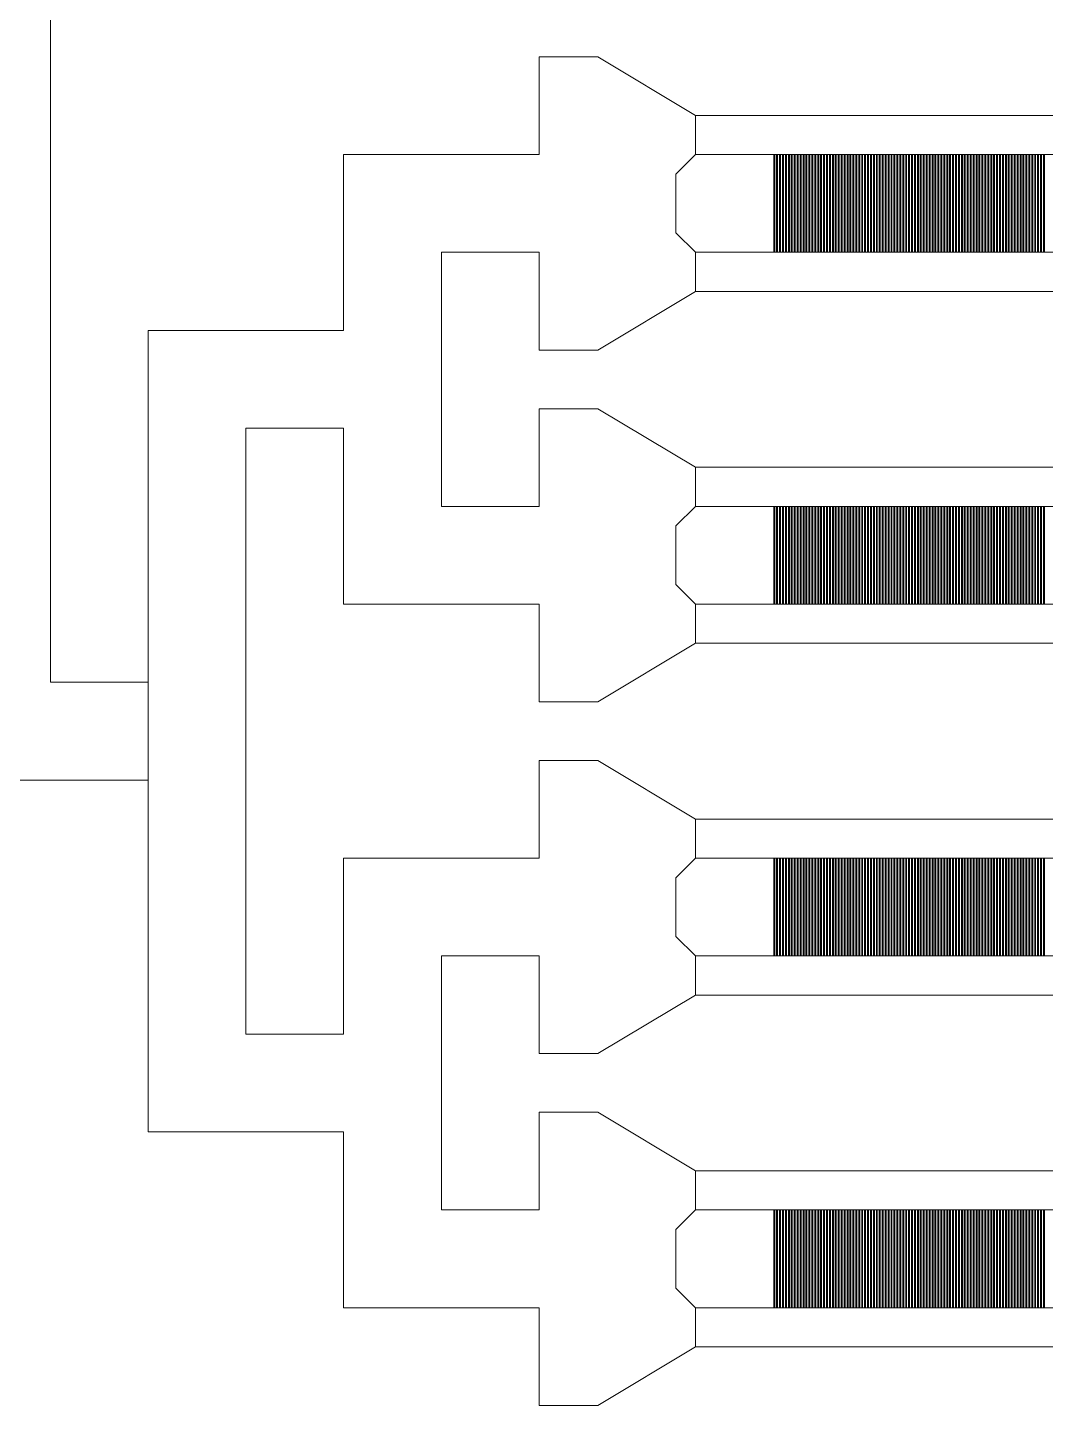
# Model space of a CAD drawing. Extents: x 1000 to 49000, y 2919 to 77300.
# Drawn here: x 39488 to 40009, y 37500 to 38205 of the extents above; entities that cross this region are included whole.
import ezdxf

# ---------------------------------------------------------------- set-up
doc = ezdxf.new("R2010")
doc.units = 13
doc.layers.add('Outer', color=1, linetype='Continuous', lineweight=0, true_color=0xff0000)

msp = doc.modelspace()

# ---------------------------------------------------------------- linework, layer by layer
at = {"layer": 'Outer'}
for points in [[(39550, 37820), (39550, 37870), (39500, 37870), (39500, 38540), (39550, 38540), (39550, 38590), (39450, 38590)], [(39830, 38160), (39830, 38140), (39820, 38130), (39820, 38100), (39830, 38090), (39830, 38070), (39780, 38040), (39750, 38040), (39750, 38090), (39700, 38090), (39700, 37960), (39750, 37960), (39750, 38010), (39780, 38010), (39830, 37980), (39830, 37960), (39820, 37950), (39820, 37920), (39830, 37910), (39830, 37890), (39780, 37860), (39750, 37860), (39750, 37910), (39650, 37910), (39650, 38000), (39600, 38000), (39600, 37690), (39650, 37690), (39650, 37780), (39750, 37780), (39750, 37830), (39780, 37830), (39830, 37800), (39830, 37780), (39820, 37770), (39820, 37740), (39830, 37730), (39830, 37710), (39780, 37680), (39750, 37680), (39750, 37730), (39700, 37730), (39700, 37600), (39750, 37600), (39750, 37650), (39780, 37650), (39830, 37620), (39830, 37600), (39820, 37590), (39820, 37560), (39830, 37550), (39830, 37530), (39780, 37500), (39750, 37500), (39750, 37550), (39650, 37550), (39650, 37640), (39550, 37640), (39550, 37820), (39550, 37870), (39550, 38050), (39650, 38050), (39650, 38140), (39750, 38140), (39750, 38190), (39780, 38190), (39830, 38160)], [(39830, 38140), (39830, 38160), (41340, 38160), (41340, 38140), (39830, 38140)], [(39870.5, 38090), (39870, 38090), (39870, 38140), (39870.5, 38140), (39870.5, 38090)], [(39872, 38090), (39871.5, 38090), (39871.5, 38140), (39872, 38140), (39872, 38090)], [(39873.5, 38090), (39873, 38090), (39873, 38140), (39873.5, 38140), (39873.5, 38090)], [(39875, 38090), (39874.5, 38090), (39874.5, 38140), (39875, 38140), (39875, 38090)], [(39876.5, 38090), (39876, 38090), (39876, 38140), (39876.5, 38140), (39876.5, 38090)], [(39878, 38090), (39877.5, 38090), (39877.5, 38140), (39878, 38140), (39878, 38090)], [(39879.5, 38090), (39879, 38090), (39879, 38140), (39879.5, 38140), (39879.5, 38090)], [(39881, 38090), (39880.5, 38090), (39880.5, 38140), (39881, 38140), (39881, 38090)], [(39882.5, 38090), (39882, 38090), (39882, 38140), (39882.5, 38140), (39882.5, 38090)], [(39884, 38090), (39883.5, 38090), (39883.5, 38140), (39884, 38140), (39884, 38090)], [(39885.5, 38090), (39885, 38090), (39885, 38140), (39885.5, 38140), (39885.5, 38090)], [(39887, 38090), (39886.5, 38090), (39886.5, 38140), (39887, 38140), (39887, 38090)], [(39888.5, 38090), (39888, 38090), (39888, 38140), (39888.5, 38140), (39888.5, 38090)], [(39890, 38090), (39889.5, 38090), (39889.5, 38140), (39890, 38140), (39890, 38090)], [(39891.5, 38090), (39891, 38090), (39891, 38140), (39891.5, 38140), (39891.5, 38090)], [(39893, 38090), (39892.5, 38090), (39892.5, 38140), (39893, 38140), (39893, 38090)], [(39894.5, 38090), (39894, 38090), (39894, 38140), (39894.5, 38140), (39894.5, 38090)], [(39896, 38090), (39895.5, 38090), (39895.5, 38140), (39896, 38140), (39896, 38090)], [(39897.5, 38090), (39897, 38090), (39897, 38140), (39897.5, 38140), (39897.5, 38090)], [(39899, 38090), (39898.5, 38090), (39898.5, 38140), (39899, 38140), (39899, 38090)], [(39900.5, 38090), (39900, 38090), (39900, 38140), (39900.5, 38140), (39900.5, 38090)], [(39902, 38090), (39901.5, 38090), (39901.5, 38140), (39902, 38140), (39902, 38090)], [(39903.5, 38090), (39903, 38090), (39903, 38140), (39903.5, 38140), (39903.5, 38090)], [(39905, 38090), (39904.5, 38090), (39904.5, 38140), (39905, 38140), (39905, 38090)], [(39906.5, 38090), (39906, 38090), (39906, 38140), (39906.5, 38140), (39906.5, 38090)], [(39908, 38090), (39907.5, 38090), (39907.5, 38140), (39908, 38140), (39908, 38090)], [(39909.5, 38090), (39909, 38090), (39909, 38140), (39909.5, 38140), (39909.5, 38090)], [(39911, 38090), (39910.5, 38090), (39910.5, 38140), (39911, 38140), (39911, 38090)], [(39912.5, 38090), (39912, 38090), (39912, 38140), (39912.5, 38140), (39912.5, 38090)], [(39914, 38090), (39913.5, 38090), (39913.5, 38140), (39914, 38140), (39914, 38090)], [(39915.5, 38090), (39915, 38090), (39915, 38140), (39915.5, 38140), (39915.5, 38090)], [(39917, 38090), (39916.5, 38090), (39916.5, 38140), (39917, 38140), (39917, 38090)], [(39918.5, 38090), (39918, 38090), (39918, 38140), (39918.5, 38140), (39918.5, 38090)], [(39920, 38090), (39919.5, 38090), (39919.5, 38140), (39920, 38140), (39920, 38090)], [(39921.5, 38090), (39921, 38090), (39921, 38140), (39921.5, 38140), (39921.5, 38090)], [(39923, 38090), (39922.5, 38090), (39922.5, 38140), (39923, 38140), (39923, 38090)], [(39924.5, 38090), (39924, 38090), (39924, 38140), (39924.5, 38140), (39924.5, 38090)], [(39926, 38090), (39925.5, 38090), (39925.5, 38140), (39926, 38140), (39926, 38090)], [(39927.5, 38090), (39927, 38090), (39927, 38140), (39927.5, 38140), (39927.5, 38090)], [(39929, 38090), (39928.5, 38090), (39928.5, 38140), (39929, 38140), (39929, 38090)], [(39930.5, 38090), (39930, 38090), (39930, 38140), (39930.5, 38140), (39930.5, 38090)], [(39932, 38090), (39931.5, 38090), (39931.5, 38140), (39932, 38140), (39932, 38090)], [(39933.5, 38090), (39933, 38090), (39933, 38140), (39933.5, 38140), (39933.5, 38090)], [(39935, 38090), (39934.5, 38090), (39934.5, 38140), (39935, 38140), (39935, 38090)], [(39936.5, 38090), (39936, 38090), (39936, 38140), (39936.5, 38140), (39936.5, 38090)], [(39938, 38090), (39937.5, 38090), (39937.5, 38140), (39938, 38140), (39938, 38090)], [(39939.5, 38090), (39939, 38090), (39939, 38140), (39939.5, 38140), (39939.5, 38090)], [(39941, 38090), (39940.5, 38090), (39940.5, 38140), (39941, 38140), (39941, 38090)], [(39942.5, 38090), (39942, 38090), (39942, 38140), (39942.5, 38140), (39942.5, 38090)], [(39944, 38090), (39943.5, 38090), (39943.5, 38140), (39944, 38140), (39944, 38090)], [(39945.5, 38090), (39945, 38090), (39945, 38140), (39945.5, 38140), (39945.5, 38090)], [(39947, 38090), (39946.5, 38090), (39946.5, 38140), (39947, 38140), (39947, 38090)], [(39948.5, 38090), (39948, 38090), (39948, 38140), (39948.5, 38140), (39948.5, 38090)], [(39950, 38090), (39949.5, 38090), (39949.5, 38140), (39950, 38140), (39950, 38090)], [(39951.5, 38090), (39951, 38090), (39951, 38140), (39951.5, 38140), (39951.5, 38090)], [(39953, 38090), (39952.5, 38090), (39952.5, 38140), (39953, 38140), (39953, 38090)], [(39954.5, 38090), (39954, 38090), (39954, 38140), (39954.5, 38140), (39954.5, 38090)], [(39956, 38090), (39955.5, 38090), (39955.5, 38140), (39956, 38140), (39956, 38090)], [(39957.5, 38090), (39957, 38090), (39957, 38140), (39957.5, 38140), (39957.5, 38090)], [(39959, 38090), (39958.5, 38090), (39958.5, 38140), (39959, 38140), (39959, 38090)], [(39960.5, 38090), (39960, 38090), (39960, 38140), (39960.5, 38140), (39960.5, 38090)], [(39962, 38090), (39961.5, 38090), (39961.5, 38140), (39962, 38140), (39962, 38090)], [(39963.5, 38090), (39963, 38090), (39963, 38140), (39963.5, 38140), (39963.5, 38090)], [(39965, 38090), (39964.5, 38090), (39964.5, 38140), (39965, 38140), (39965, 38090)], [(39966.5, 38090), (39966, 38090), (39966, 38140), (39966.5, 38140), (39966.5, 38090)], [(39968, 38090), (39967.5, 38090), (39967.5, 38140), (39968, 38140), (39968, 38090)], [(39969.5, 38090), (39969, 38090), (39969, 38140), (39969.5, 38140), (39969.5, 38090)], [(39971, 38090), (39970.5, 38090), (39970.5, 38140), (39971, 38140), (39971, 38090)], [(39972.5, 38090), (39972, 38090), (39972, 38140), (39972.5, 38140), (39972.5, 38090)], [(39974, 38090), (39973.5, 38090), (39973.5, 38140), (39974, 38140), (39974, 38090)], [(39975.5, 38090), (39975, 38090), (39975, 38140), (39975.5, 38140), (39975.5, 38090)], [(39977, 38090), (39976.5, 38090), (39976.5, 38140), (39977, 38140), (39977, 38090)], [(39978.5, 38090), (39978, 38090), (39978, 38140), (39978.5, 38140), (39978.5, 38090)], [(39980, 38090), (39979.5, 38090), (39979.5, 38140), (39980, 38140), (39980, 38090)], [(39981.5, 38090), (39981, 38090), (39981, 38140), (39981.5, 38140), (39981.5, 38090)], [(39983, 38090), (39982.5, 38090), (39982.5, 38140), (39983, 38140), (39983, 38090)], [(39984.5, 38090), (39984, 38090), (39984, 38140), (39984.5, 38140), (39984.5, 38090)], [(39986, 38090), (39985.5, 38090), (39985.5, 38140), (39986, 38140), (39986, 38090)], [(39987.5, 38090), (39987, 38090), (39987, 38140), (39987.5, 38140), (39987.5, 38090)], [(39989, 38090), (39988.5, 38090), (39988.5, 38140), (39989, 38140), (39989, 38090)], [(39990.5, 38090), (39990, 38090), (39990, 38140), (39990.5, 38140), (39990.5, 38090)], [(39992, 38090), (39991.5, 38090), (39991.5, 38140), (39992, 38140), (39992, 38090)], [(39993.5, 38090), (39993, 38090), (39993, 38140), (39993.5, 38140), (39993.5, 38090)], [(39995, 38090), (39994.5, 38090), (39994.5, 38140), (39995, 38140), (39995, 38090)], [(39996.5, 38090), (39996, 38090), (39996, 38140), (39996.5, 38140), (39996.5, 38090)], [(39998, 38090), (39997.5, 38090), (39997.5, 38140), (39998, 38140), (39998, 38090)], [(39999.5, 38090), (39999, 38090), (39999, 38140), (39999.5, 38140), (39999.5, 38090)], [(40001, 38090), (40000.5, 38090), (40000.5, 38140), (40001, 38140), (40001, 38090)], [(40002.5, 38090), (40002, 38090), (40002, 38140), (40002.5, 38140), (40002.5, 38090)], [(40004, 38090), (40003.5, 38090), (40003.5, 38140), (40004, 38140), (40004, 38090)], [(40005.5, 38090), (40005, 38090), (40005, 38140), (40005.5, 38140), (40005.5, 38090)], [(40007, 38090), (40006.5, 38090), (40006.5, 38140), (40007, 38140), (40007, 38090)], [(40008.5, 38090), (40008, 38090), (40008, 38140), (40008.5, 38140), (40008.5, 38090)], [(39830, 38090), (39830, 38070), (41340, 38070), (41340, 38090), (39830, 38090)], [(39830, 37960), (39830, 37980), (41340, 37980), (41340, 37960), (39830, 37960)], [(39870.5, 37910), (39870, 37910), (39870, 37960), (39870.5, 37960), (39870.5, 37910)], [(39872, 37910), (39871.5, 37910), (39871.5, 37960), (39872, 37960), (39872, 37910)], [(39873.5, 37910), (39873, 37910), (39873, 37960), (39873.5, 37960), (39873.5, 37910)], [(39875, 37910), (39874.5, 37910), (39874.5, 37960), (39875, 37960), (39875, 37910)], [(39876.5, 37910), (39876, 37910), (39876, 37960), (39876.5, 37960), (39876.5, 37910)], [(39878, 37910), (39877.5, 37910), (39877.5, 37960), (39878, 37960), (39878, 37910)], [(39879.5, 37910), (39879, 37910), (39879, 37960), (39879.5, 37960), (39879.5, 37910)], [(39881, 37910), (39880.5, 37910), (39880.5, 37960), (39881, 37960), (39881, 37910)], [(39882.5, 37910), (39882, 37910), (39882, 37960), (39882.5, 37960), (39882.5, 37910)], [(39884, 37910), (39883.5, 37910), (39883.5, 37960), (39884, 37960), (39884, 37910)], [(39885.5, 37910), (39885, 37910), (39885, 37960), (39885.5, 37960), (39885.5, 37910)], [(39887, 37910), (39886.5, 37910), (39886.5, 37960), (39887, 37960), (39887, 37910)], [(39888.5, 37910), (39888, 37910), (39888, 37960), (39888.5, 37960), (39888.5, 37910)], [(39890, 37910), (39889.5, 37910), (39889.5, 37960), (39890, 37960), (39890, 37910)], [(39891.5, 37910), (39891, 37910), (39891, 37960), (39891.5, 37960), (39891.5, 37910)], [(39893, 37910), (39892.5, 37910), (39892.5, 37960), (39893, 37960), (39893, 37910)], [(39894.5, 37910), (39894, 37910), (39894, 37960), (39894.5, 37960), (39894.5, 37910)], [(39896, 37910), (39895.5, 37910), (39895.5, 37960), (39896, 37960), (39896, 37910)], [(39897.5, 37910), (39897, 37910), (39897, 37960), (39897.5, 37960), (39897.5, 37910)], [(39899, 37910), (39898.5, 37910), (39898.5, 37960), (39899, 37960), (39899, 37910)], [(39900.5, 37910), (39900, 37910), (39900, 37960), (39900.5, 37960), (39900.5, 37910)], [(39902, 37910), (39901.5, 37910), (39901.5, 37960), (39902, 37960), (39902, 37910)], [(39903.5, 37910), (39903, 37910), (39903, 37960), (39903.5, 37960), (39903.5, 37910)], [(39905, 37910), (39904.5, 37910), (39904.5, 37960), (39905, 37960), (39905, 37910)], [(39906.5, 37910), (39906, 37910), (39906, 37960), (39906.5, 37960), (39906.5, 37910)], [(39908, 37910), (39907.5, 37910), (39907.5, 37960), (39908, 37960), (39908, 37910)], [(39909.5, 37910), (39909, 37910), (39909, 37960), (39909.5, 37960), (39909.5, 37910)], [(39911, 37910), (39910.5, 37910), (39910.5, 37960), (39911, 37960), (39911, 37910)], [(39912.5, 37910), (39912, 37910), (39912, 37960), (39912.5, 37960), (39912.5, 37910)], [(39914, 37910), (39913.5, 37910), (39913.5, 37960), (39914, 37960), (39914, 37910)], [(39915.5, 37910), (39915, 37910), (39915, 37960), (39915.5, 37960), (39915.5, 37910)], [(39917, 37910), (39916.5, 37910), (39916.5, 37960), (39917, 37960), (39917, 37910)], [(39918.5, 37910), (39918, 37910), (39918, 37960), (39918.5, 37960), (39918.5, 37910)], [(39920, 37910), (39919.5, 37910), (39919.5, 37960), (39920, 37960), (39920, 37910)], [(39921.5, 37910), (39921, 37910), (39921, 37960), (39921.5, 37960), (39921.5, 37910)], [(39923, 37910), (39922.5, 37910), (39922.5, 37960), (39923, 37960), (39923, 37910)], [(39924.5, 37910), (39924, 37910), (39924, 37960), (39924.5, 37960), (39924.5, 37910)], [(39926, 37910), (39925.5, 37910), (39925.5, 37960), (39926, 37960), (39926, 37910)], [(39927.5, 37910), (39927, 37910), (39927, 37960), (39927.5, 37960), (39927.5, 37910)], [(39929, 37910), (39928.5, 37910), (39928.5, 37960), (39929, 37960), (39929, 37910)], [(39930.5, 37910), (39930, 37910), (39930, 37960), (39930.5, 37960), (39930.5, 37910)], [(39932, 37910), (39931.5, 37910), (39931.5, 37960), (39932, 37960), (39932, 37910)], [(39933.5, 37910), (39933, 37910), (39933, 37960), (39933.5, 37960), (39933.5, 37910)], [(39935, 37910), (39934.5, 37910), (39934.5, 37960), (39935, 37960), (39935, 37910)], [(39936.5, 37910), (39936, 37910), (39936, 37960), (39936.5, 37960), (39936.5, 37910)], [(39938, 37910), (39937.5, 37910), (39937.5, 37960), (39938, 37960), (39938, 37910)], [(39939.5, 37910), (39939, 37910), (39939, 37960), (39939.5, 37960), (39939.5, 37910)], [(39941, 37910), (39940.5, 37910), (39940.5, 37960), (39941, 37960), (39941, 37910)], [(39942.5, 37910), (39942, 37910), (39942, 37960), (39942.5, 37960), (39942.5, 37910)], [(39944, 37910), (39943.5, 37910), (39943.5, 37960), (39944, 37960), (39944, 37910)], [(39945.5, 37910), (39945, 37910), (39945, 37960), (39945.5, 37960), (39945.5, 37910)], [(39947, 37910), (39946.5, 37910), (39946.5, 37960), (39947, 37960), (39947, 37910)], [(39948.5, 37910), (39948, 37910), (39948, 37960), (39948.5, 37960), (39948.5, 37910)], [(39950, 37910), (39949.5, 37910), (39949.5, 37960), (39950, 37960), (39950, 37910)], [(39951.5, 37910), (39951, 37910), (39951, 37960), (39951.5, 37960), (39951.5, 37910)], [(39953, 37910), (39952.5, 37910), (39952.5, 37960), (39953, 37960), (39953, 37910)], [(39954.5, 37910), (39954, 37910), (39954, 37960), (39954.5, 37960), (39954.5, 37910)], [(39956, 37910), (39955.5, 37910), (39955.5, 37960), (39956, 37960), (39956, 37910)], [(39957.5, 37910), (39957, 37910), (39957, 37960), (39957.5, 37960), (39957.5, 37910)], [(39959, 37910), (39958.5, 37910), (39958.5, 37960), (39959, 37960), (39959, 37910)], [(39960.5, 37910), (39960, 37910), (39960, 37960), (39960.5, 37960), (39960.5, 37910)], [(39962, 37910), (39961.5, 37910), (39961.5, 37960), (39962, 37960), (39962, 37910)], [(39963.5, 37910), (39963, 37910), (39963, 37960), (39963.5, 37960), (39963.5, 37910)], [(39965, 37910), (39964.5, 37910), (39964.5, 37960), (39965, 37960), (39965, 37910)], [(39966.5, 37910), (39966, 37910), (39966, 37960), (39966.5, 37960), (39966.5, 37910)], [(39968, 37910), (39967.5, 37910), (39967.5, 37960), (39968, 37960), (39968, 37910)], [(39969.5, 37910), (39969, 37910), (39969, 37960), (39969.5, 37960), (39969.5, 37910)], [(39971, 37910), (39970.5, 37910), (39970.5, 37960), (39971, 37960), (39971, 37910)], [(39972.5, 37910), (39972, 37910), (39972, 37960), (39972.5, 37960), (39972.5, 37910)], [(39974, 37910), (39973.5, 37910), (39973.5, 37960), (39974, 37960), (39974, 37910)], [(39975.5, 37910), (39975, 37910), (39975, 37960), (39975.5, 37960), (39975.5, 37910)], [(39977, 37910), (39976.5, 37910), (39976.5, 37960), (39977, 37960), (39977, 37910)], [(39978.5, 37910), (39978, 37910), (39978, 37960), (39978.5, 37960), (39978.5, 37910)], [(39980, 37910), (39979.5, 37910), (39979.5, 37960), (39980, 37960), (39980, 37910)], [(39981.5, 37910), (39981, 37910), (39981, 37960), (39981.5, 37960), (39981.5, 37910)], [(39983, 37910), (39982.5, 37910), (39982.5, 37960), (39983, 37960), (39983, 37910)], [(39984.5, 37910), (39984, 37910), (39984, 37960), (39984.5, 37960), (39984.5, 37910)], [(39986, 37910), (39985.5, 37910), (39985.5, 37960), (39986, 37960), (39986, 37910)], [(39987.5, 37910), (39987, 37910), (39987, 37960), (39987.5, 37960), (39987.5, 37910)], [(39989, 37910), (39988.5, 37910), (39988.5, 37960), (39989, 37960), (39989, 37910)], [(39990.5, 37910), (39990, 37910), (39990, 37960), (39990.5, 37960), (39990.5, 37910)], [(39992, 37910), (39991.5, 37910), (39991.5, 37960), (39992, 37960), (39992, 37910)], [(39993.5, 37910), (39993, 37910), (39993, 37960), (39993.5, 37960), (39993.5, 37910)], [(39995, 37910), (39994.5, 37910), (39994.5, 37960), (39995, 37960), (39995, 37910)], [(39996.5, 37910), (39996, 37910), (39996, 37960), (39996.5, 37960), (39996.5, 37910)], [(39998, 37910), (39997.5, 37910), (39997.5, 37960), (39998, 37960), (39998, 37910)], [(39999.5, 37910), (39999, 37910), (39999, 37960), (39999.5, 37960), (39999.5, 37910)], [(40001, 37910), (40000.5, 37910), (40000.5, 37960), (40001, 37960), (40001, 37910)], [(40002.5, 37910), (40002, 37910), (40002, 37960), (40002.5, 37960), (40002.5, 37910)], [(40004, 37910), (40003.5, 37910), (40003.5, 37960), (40004, 37960), (40004, 37910)], [(40005.5, 37910), (40005, 37910), (40005, 37960), (40005.5, 37960), (40005.5, 37910)], [(40007, 37910), (40006.5, 37910), (40006.5, 37960), (40007, 37960), (40007, 37910)], [(40008.5, 37910), (40008, 37910), (40008, 37960), (40008.5, 37960), (40008.5, 37910)], [(39830, 37910), (39830, 37890), (41340, 37890), (41340, 37910), (39830, 37910)], [(39450, 37820), (39550, 37820)], [(39830, 37780), (39830, 37800), (41340, 37800), (41340, 37780), (39830, 37780)], [(39870.5, 37730), (39870, 37730), (39870, 37780), (39870.5, 37780), (39870.5, 37730)], [(39872, 37730), (39871.5, 37730), (39871.5, 37780), (39872, 37780), (39872, 37730)], [(39873.5, 37730), (39873, 37730), (39873, 37780), (39873.5, 37780), (39873.5, 37730)], [(39875, 37730), (39874.5, 37730), (39874.5, 37780), (39875, 37780), (39875, 37730)], [(39876.5, 37730), (39876, 37730), (39876, 37780), (39876.5, 37780), (39876.5, 37730)], [(39878, 37730), (39877.5, 37730), (39877.5, 37780), (39878, 37780), (39878, 37730)], [(39879.5, 37730), (39879, 37730), (39879, 37780), (39879.5, 37780), (39879.5, 37730)], [(39881, 37730), (39880.5, 37730), (39880.5, 37780), (39881, 37780), (39881, 37730)], [(39882.5, 37730), (39882, 37730), (39882, 37780), (39882.5, 37780), (39882.5, 37730)], [(39884, 37730), (39883.5, 37730), (39883.5, 37780), (39884, 37780), (39884, 37730)], [(39885.5, 37730), (39885, 37730), (39885, 37780), (39885.5, 37780), (39885.5, 37730)], [(39887, 37730), (39886.5, 37730), (39886.5, 37780), (39887, 37780), (39887, 37730)], [(39888.5, 37730), (39888, 37730), (39888, 37780), (39888.5, 37780), (39888.5, 37730)], [(39890, 37730), (39889.5, 37730), (39889.5, 37780), (39890, 37780), (39890, 37730)], [(39891.5, 37730), (39891, 37730), (39891, 37780), (39891.5, 37780), (39891.5, 37730)], [(39893, 37730), (39892.5, 37730), (39892.5, 37780), (39893, 37780), (39893, 37730)], [(39894.5, 37730), (39894, 37730), (39894, 37780), (39894.5, 37780), (39894.5, 37730)], [(39896, 37730), (39895.5, 37730), (39895.5, 37780), (39896, 37780), (39896, 37730)], [(39897.5, 37730), (39897, 37730), (39897, 37780), (39897.5, 37780), (39897.5, 37730)], [(39899, 37730), (39898.5, 37730), (39898.5, 37780), (39899, 37780), (39899, 37730)], [(39900.5, 37730), (39900, 37730), (39900, 37780), (39900.5, 37780), (39900.5, 37730)], [(39902, 37730), (39901.5, 37730), (39901.5, 37780), (39902, 37780), (39902, 37730)], [(39903.5, 37730), (39903, 37730), (39903, 37780), (39903.5, 37780), (39903.5, 37730)], [(39905, 37730), (39904.5, 37730), (39904.5, 37780), (39905, 37780), (39905, 37730)], [(39906.5, 37730), (39906, 37730), (39906, 37780), (39906.5, 37780), (39906.5, 37730)], [(39908, 37730), (39907.5, 37730), (39907.5, 37780), (39908, 37780), (39908, 37730)], [(39909.5, 37730), (39909, 37730), (39909, 37780), (39909.5, 37780), (39909.5, 37730)], [(39911, 37730), (39910.5, 37730), (39910.5, 37780), (39911, 37780), (39911, 37730)], [(39912.5, 37730), (39912, 37730), (39912, 37780), (39912.5, 37780), (39912.5, 37730)], [(39914, 37730), (39913.5, 37730), (39913.5, 37780), (39914, 37780), (39914, 37730)], [(39915.5, 37730), (39915, 37730), (39915, 37780), (39915.5, 37780), (39915.5, 37730)], [(39917, 37730), (39916.5, 37730), (39916.5, 37780), (39917, 37780), (39917, 37730)], [(39918.5, 37730), (39918, 37730), (39918, 37780), (39918.5, 37780), (39918.5, 37730)], [(39920, 37730), (39919.5, 37730), (39919.5, 37780), (39920, 37780), (39920, 37730)], [(39921.5, 37730), (39921, 37730), (39921, 37780), (39921.5, 37780), (39921.5, 37730)], [(39923, 37730), (39922.5, 37730), (39922.5, 37780), (39923, 37780), (39923, 37730)], [(39924.5, 37730), (39924, 37730), (39924, 37780), (39924.5, 37780), (39924.5, 37730)], [(39926, 37730), (39925.5, 37730), (39925.5, 37780), (39926, 37780), (39926, 37730)], [(39927.5, 37730), (39927, 37730), (39927, 37780), (39927.5, 37780), (39927.5, 37730)], [(39929, 37730), (39928.5, 37730), (39928.5, 37780), (39929, 37780), (39929, 37730)], [(39930.5, 37730), (39930, 37730), (39930, 37780), (39930.5, 37780), (39930.5, 37730)], [(39932, 37730), (39931.5, 37730), (39931.5, 37780), (39932, 37780), (39932, 37730)], [(39933.5, 37730), (39933, 37730), (39933, 37780), (39933.5, 37780), (39933.5, 37730)], [(39935, 37730), (39934.5, 37730), (39934.5, 37780), (39935, 37780), (39935, 37730)], [(39936.5, 37730), (39936, 37730), (39936, 37780), (39936.5, 37780), (39936.5, 37730)], [(39938, 37730), (39937.5, 37730), (39937.5, 37780), (39938, 37780), (39938, 37730)], [(39939.5, 37730), (39939, 37730), (39939, 37780), (39939.5, 37780), (39939.5, 37730)], [(39941, 37730), (39940.5, 37730), (39940.5, 37780), (39941, 37780), (39941, 37730)], [(39942.5, 37730), (39942, 37730), (39942, 37780), (39942.5, 37780), (39942.5, 37730)], [(39944, 37730), (39943.5, 37730), (39943.5, 37780), (39944, 37780), (39944, 37730)], [(39945.5, 37730), (39945, 37730), (39945, 37780), (39945.5, 37780), (39945.5, 37730)], [(39947, 37730), (39946.5, 37730), (39946.5, 37780), (39947, 37780), (39947, 37730)], [(39948.5, 37730), (39948, 37730), (39948, 37780), (39948.5, 37780), (39948.5, 37730)], [(39950, 37730), (39949.5, 37730), (39949.5, 37780), (39950, 37780), (39950, 37730)], [(39951.5, 37730), (39951, 37730), (39951, 37780), (39951.5, 37780), (39951.5, 37730)], [(39953, 37730), (39952.5, 37730), (39952.5, 37780), (39953, 37780), (39953, 37730)], [(39954.5, 37730), (39954, 37730), (39954, 37780), (39954.5, 37780), (39954.5, 37730)], [(39956, 37730), (39955.5, 37730), (39955.5, 37780), (39956, 37780), (39956, 37730)], [(39957.5, 37730), (39957, 37730), (39957, 37780), (39957.5, 37780), (39957.5, 37730)], [(39959, 37730), (39958.5, 37730), (39958.5, 37780), (39959, 37780), (39959, 37730)], [(39960.5, 37730), (39960, 37730), (39960, 37780), (39960.5, 37780), (39960.5, 37730)], [(39962, 37730), (39961.5, 37730), (39961.5, 37780), (39962, 37780), (39962, 37730)], [(39963.5, 37730), (39963, 37730), (39963, 37780), (39963.5, 37780), (39963.5, 37730)], [(39965, 37730), (39964.5, 37730), (39964.5, 37780), (39965, 37780), (39965, 37730)], [(39966.5, 37730), (39966, 37730), (39966, 37780), (39966.5, 37780), (39966.5, 37730)], [(39968, 37730), (39967.5, 37730), (39967.5, 37780), (39968, 37780), (39968, 37730)], [(39969.5, 37730), (39969, 37730), (39969, 37780), (39969.5, 37780), (39969.5, 37730)], [(39971, 37730), (39970.5, 37730), (39970.5, 37780), (39971, 37780), (39971, 37730)], [(39972.5, 37730), (39972, 37730), (39972, 37780), (39972.5, 37780), (39972.5, 37730)], [(39974, 37730), (39973.5, 37730), (39973.5, 37780), (39974, 37780), (39974, 37730)], [(39975.5, 37730), (39975, 37730), (39975, 37780), (39975.5, 37780), (39975.5, 37730)], [(39977, 37730), (39976.5, 37730), (39976.5, 37780), (39977, 37780), (39977, 37730)], [(39978.5, 37730), (39978, 37730), (39978, 37780), (39978.5, 37780), (39978.5, 37730)], [(39980, 37730), (39979.5, 37730), (39979.5, 37780), (39980, 37780), (39980, 37730)], [(39981.5, 37730), (39981, 37730), (39981, 37780), (39981.5, 37780), (39981.5, 37730)], [(39983, 37730), (39982.5, 37730), (39982.5, 37780), (39983, 37780), (39983, 37730)], [(39984.5, 37730), (39984, 37730), (39984, 37780), (39984.5, 37780), (39984.5, 37730)], [(39986, 37730), (39985.5, 37730), (39985.5, 37780), (39986, 37780), (39986, 37730)], [(39987.5, 37730), (39987, 37730), (39987, 37780), (39987.5, 37780), (39987.5, 37730)], [(39989, 37730), (39988.5, 37730), (39988.5, 37780), (39989, 37780), (39989, 37730)], [(39990.5, 37730), (39990, 37730), (39990, 37780), (39990.5, 37780), (39990.5, 37730)], [(39992, 37730), (39991.5, 37730), (39991.5, 37780), (39992, 37780), (39992, 37730)], [(39993.5, 37730), (39993, 37730), (39993, 37780), (39993.5, 37780), (39993.5, 37730)], [(39995, 37730), (39994.5, 37730), (39994.5, 37780), (39995, 37780), (39995, 37730)], [(39996.5, 37730), (39996, 37730), (39996, 37780), (39996.5, 37780), (39996.5, 37730)], [(39998, 37730), (39997.5, 37730), (39997.5, 37780), (39998, 37780), (39998, 37730)], [(39999.5, 37730), (39999, 37730), (39999, 37780), (39999.5, 37780), (39999.5, 37730)], [(40001, 37730), (40000.5, 37730), (40000.5, 37780), (40001, 37780), (40001, 37730)], [(40002.5, 37730), (40002, 37730), (40002, 37780), (40002.5, 37780), (40002.5, 37730)], [(40004, 37730), (40003.5, 37730), (40003.5, 37780), (40004, 37780), (40004, 37730)], [(40005.5, 37730), (40005, 37730), (40005, 37780), (40005.5, 37780), (40005.5, 37730)], [(40007, 37730), (40006.5, 37730), (40006.5, 37780), (40007, 37780), (40007, 37730)], [(40008.5, 37730), (40008, 37730), (40008, 37780), (40008.5, 37780), (40008.5, 37730)], [(39830, 37730), (39830, 37710), (41340, 37710), (41340, 37730), (39830, 37730)], [(39830, 37600), (39830, 37620), (41340, 37620), (41340, 37600), (39830, 37600)], [(39870.5, 37550), (39870, 37550), (39870, 37600), (39870.5, 37600), (39870.5, 37550)], [(39872, 37550), (39871.5, 37550), (39871.5, 37600), (39872, 37600), (39872, 37550)], [(39873.5, 37550), (39873, 37550), (39873, 37600), (39873.5, 37600), (39873.5, 37550)], [(39875, 37550), (39874.5, 37550), (39874.5, 37600), (39875, 37600), (39875, 37550)], [(39876.5, 37550), (39876, 37550), (39876, 37600), (39876.5, 37600), (39876.5, 37550)], [(39878, 37550), (39877.5, 37550), (39877.5, 37600), (39878, 37600), (39878, 37550)], [(39879.5, 37550), (39879, 37550), (39879, 37600), (39879.5, 37600), (39879.5, 37550)], [(39881, 37550), (39880.5, 37550), (39880.5, 37600), (39881, 37600), (39881, 37550)], [(39882.5, 37550), (39882, 37550), (39882, 37600), (39882.5, 37600), (39882.5, 37550)], [(39884, 37550), (39883.5, 37550), (39883.5, 37600), (39884, 37600), (39884, 37550)], [(39885.5, 37550), (39885, 37550), (39885, 37600), (39885.5, 37600), (39885.5, 37550)], [(39887, 37550), (39886.5, 37550), (39886.5, 37600), (39887, 37600), (39887, 37550)], [(39888.5, 37550), (39888, 37550), (39888, 37600), (39888.5, 37600), (39888.5, 37550)], [(39890, 37550), (39889.5, 37550), (39889.5, 37600), (39890, 37600), (39890, 37550)], [(39891.5, 37550), (39891, 37550), (39891, 37600), (39891.5, 37600), (39891.5, 37550)], [(39893, 37550), (39892.5, 37550), (39892.5, 37600), (39893, 37600), (39893, 37550)], [(39894.5, 37550), (39894, 37550), (39894, 37600), (39894.5, 37600), (39894.5, 37550)], [(39896, 37550), (39895.5, 37550), (39895.5, 37600), (39896, 37600), (39896, 37550)], [(39897.5, 37550), (39897, 37550), (39897, 37600), (39897.5, 37600), (39897.5, 37550)], [(39899, 37550), (39898.5, 37550), (39898.5, 37600), (39899, 37600), (39899, 37550)], [(39900.5, 37550), (39900, 37550), (39900, 37600), (39900.5, 37600), (39900.5, 37550)], [(39902, 37550), (39901.5, 37550), (39901.5, 37600), (39902, 37600), (39902, 37550)], [(39903.5, 37550), (39903, 37550), (39903, 37600), (39903.5, 37600), (39903.5, 37550)], [(39905, 37550), (39904.5, 37550), (39904.5, 37600), (39905, 37600), (39905, 37550)], [(39906.5, 37550), (39906, 37550), (39906, 37600), (39906.5, 37600), (39906.5, 37550)], [(39908, 37550), (39907.5, 37550), (39907.5, 37600), (39908, 37600), (39908, 37550)], [(39909.5, 37550), (39909, 37550), (39909, 37600), (39909.5, 37600), (39909.5, 37550)], [(39911, 37550), (39910.5, 37550), (39910.5, 37600), (39911, 37600), (39911, 37550)], [(39912.5, 37550), (39912, 37550), (39912, 37600), (39912.5, 37600), (39912.5, 37550)], [(39914, 37550), (39913.5, 37550), (39913.5, 37600), (39914, 37600), (39914, 37550)], [(39915.5, 37550), (39915, 37550), (39915, 37600), (39915.5, 37600), (39915.5, 37550)], [(39917, 37550), (39916.5, 37550), (39916.5, 37600), (39917, 37600), (39917, 37550)], [(39918.5, 37550), (39918, 37550), (39918, 37600), (39918.5, 37600), (39918.5, 37550)], [(39920, 37550), (39919.5, 37550), (39919.5, 37600), (39920, 37600), (39920, 37550)], [(39921.5, 37550), (39921, 37550), (39921, 37600), (39921.5, 37600), (39921.5, 37550)], [(39923, 37550), (39922.5, 37550), (39922.5, 37600), (39923, 37600), (39923, 37550)], [(39924.5, 37550), (39924, 37550), (39924, 37600), (39924.5, 37600), (39924.5, 37550)], [(39926, 37550), (39925.5, 37550), (39925.5, 37600), (39926, 37600), (39926, 37550)], [(39927.5, 37550), (39927, 37550), (39927, 37600), (39927.5, 37600), (39927.5, 37550)], [(39929, 37550), (39928.5, 37550), (39928.5, 37600), (39929, 37600), (39929, 37550)], [(39930.5, 37550), (39930, 37550), (39930, 37600), (39930.5, 37600), (39930.5, 37550)], [(39932, 37550), (39931.5, 37550), (39931.5, 37600), (39932, 37600), (39932, 37550)], [(39933.5, 37550), (39933, 37550), (39933, 37600), (39933.5, 37600), (39933.5, 37550)], [(39935, 37550), (39934.5, 37550), (39934.5, 37600), (39935, 37600), (39935, 37550)], [(39936.5, 37550), (39936, 37550), (39936, 37600), (39936.5, 37600), (39936.5, 37550)], [(39938, 37550), (39937.5, 37550), (39937.5, 37600), (39938, 37600), (39938, 37550)], [(39939.5, 37550), (39939, 37550), (39939, 37600), (39939.5, 37600), (39939.5, 37550)], [(39941, 37550), (39940.5, 37550), (39940.5, 37600), (39941, 37600), (39941, 37550)], [(39942.5, 37550), (39942, 37550), (39942, 37600), (39942.5, 37600), (39942.5, 37550)], [(39944, 37550), (39943.5, 37550), (39943.5, 37600), (39944, 37600), (39944, 37550)], [(39945.5, 37550), (39945, 37550), (39945, 37600), (39945.5, 37600), (39945.5, 37550)], [(39947, 37550), (39946.5, 37550), (39946.5, 37600), (39947, 37600), (39947, 37550)], [(39948.5, 37550), (39948, 37550), (39948, 37600), (39948.5, 37600), (39948.5, 37550)], [(39950, 37550), (39949.5, 37550), (39949.5, 37600), (39950, 37600), (39950, 37550)], [(39951.5, 37550), (39951, 37550), (39951, 37600), (39951.5, 37600), (39951.5, 37550)], [(39953, 37550), (39952.5, 37550), (39952.5, 37600), (39953, 37600), (39953, 37550)], [(39954.5, 37550), (39954, 37550), (39954, 37600), (39954.5, 37600), (39954.5, 37550)], [(39956, 37550), (39955.5, 37550), (39955.5, 37600), (39956, 37600), (39956, 37550)], [(39957.5, 37550), (39957, 37550), (39957, 37600), (39957.5, 37600), (39957.5, 37550)], [(39959, 37550), (39958.5, 37550), (39958.5, 37600), (39959, 37600), (39959, 37550)], [(39960.5, 37550), (39960, 37550), (39960, 37600), (39960.5, 37600), (39960.5, 37550)], [(39962, 37550), (39961.5, 37550), (39961.5, 37600), (39962, 37600), (39962, 37550)], [(39963.5, 37550), (39963, 37550), (39963, 37600), (39963.5, 37600), (39963.5, 37550)], [(39965, 37550), (39964.5, 37550), (39964.5, 37600), (39965, 37600), (39965, 37550)], [(39966.5, 37550), (39966, 37550), (39966, 37600), (39966.5, 37600), (39966.5, 37550)], [(39968, 37550), (39967.5, 37550), (39967.5, 37600), (39968, 37600), (39968, 37550)], [(39969.5, 37550), (39969, 37550), (39969, 37600), (39969.5, 37600), (39969.5, 37550)], [(39971, 37550), (39970.5, 37550), (39970.5, 37600), (39971, 37600), (39971, 37550)], [(39972.5, 37550), (39972, 37550), (39972, 37600), (39972.5, 37600), (39972.5, 37550)], [(39974, 37550), (39973.5, 37550), (39973.5, 37600), (39974, 37600), (39974, 37550)], [(39975.5, 37550), (39975, 37550), (39975, 37600), (39975.5, 37600), (39975.5, 37550)], [(39977, 37550), (39976.5, 37550), (39976.5, 37600), (39977, 37600), (39977, 37550)], [(39978.5, 37550), (39978, 37550), (39978, 37600), (39978.5, 37600), (39978.5, 37550)], [(39980, 37550), (39979.5, 37550), (39979.5, 37600), (39980, 37600), (39980, 37550)], [(39981.5, 37550), (39981, 37550), (39981, 37600), (39981.5, 37600), (39981.5, 37550)], [(39983, 37550), (39982.5, 37550), (39982.5, 37600), (39983, 37600), (39983, 37550)], [(39984.5, 37550), (39984, 37550), (39984, 37600), (39984.5, 37600), (39984.5, 37550)], [(39986, 37550), (39985.5, 37550), (39985.5, 37600), (39986, 37600), (39986, 37550)], [(39987.5, 37550), (39987, 37550), (39987, 37600), (39987.5, 37600), (39987.5, 37550)], [(39989, 37550), (39988.5, 37550), (39988.5, 37600), (39989, 37600), (39989, 37550)], [(39990.5, 37550), (39990, 37550), (39990, 37600), (39990.5, 37600), (39990.5, 37550)], [(39992, 37550), (39991.5, 37550), (39991.5, 37600), (39992, 37600), (39992, 37550)], [(39993.5, 37550), (39993, 37550), (39993, 37600), (39993.5, 37600), (39993.5, 37550)], [(39995, 37550), (39994.5, 37550), (39994.5, 37600), (39995, 37600), (39995, 37550)], [(39996.5, 37550), (39996, 37550), (39996, 37600), (39996.5, 37600), (39996.5, 37550)], [(39998, 37550), (39997.5, 37550), (39997.5, 37600), (39998, 37600), (39998, 37550)], [(39999.5, 37550), (39999, 37550), (39999, 37600), (39999.5, 37600), (39999.5, 37550)], [(40001, 37550), (40000.5, 37550), (40000.5, 37600), (40001, 37600), (40001, 37550)], [(40002.5, 37550), (40002, 37550), (40002, 37600), (40002.5, 37600), (40002.5, 37550)], [(40004, 37550), (40003.5, 37550), (40003.5, 37600), (40004, 37600), (40004, 37550)], [(40005.5, 37550), (40005, 37550), (40005, 37600), (40005.5, 37600), (40005.5, 37550)], [(40007, 37550), (40006.5, 37550), (40006.5, 37600), (40007, 37600), (40007, 37550)], [(40008.5, 37550), (40008, 37550), (40008, 37600), (40008.5, 37600), (40008.5, 37550)], [(39830, 37550), (39830, 37530), (41340, 37530), (41340, 37550), (39830, 37550)]]:
    msp.add_lwpolyline(points, dxfattribs=at)

doc.saveas('drawing.dxf')
